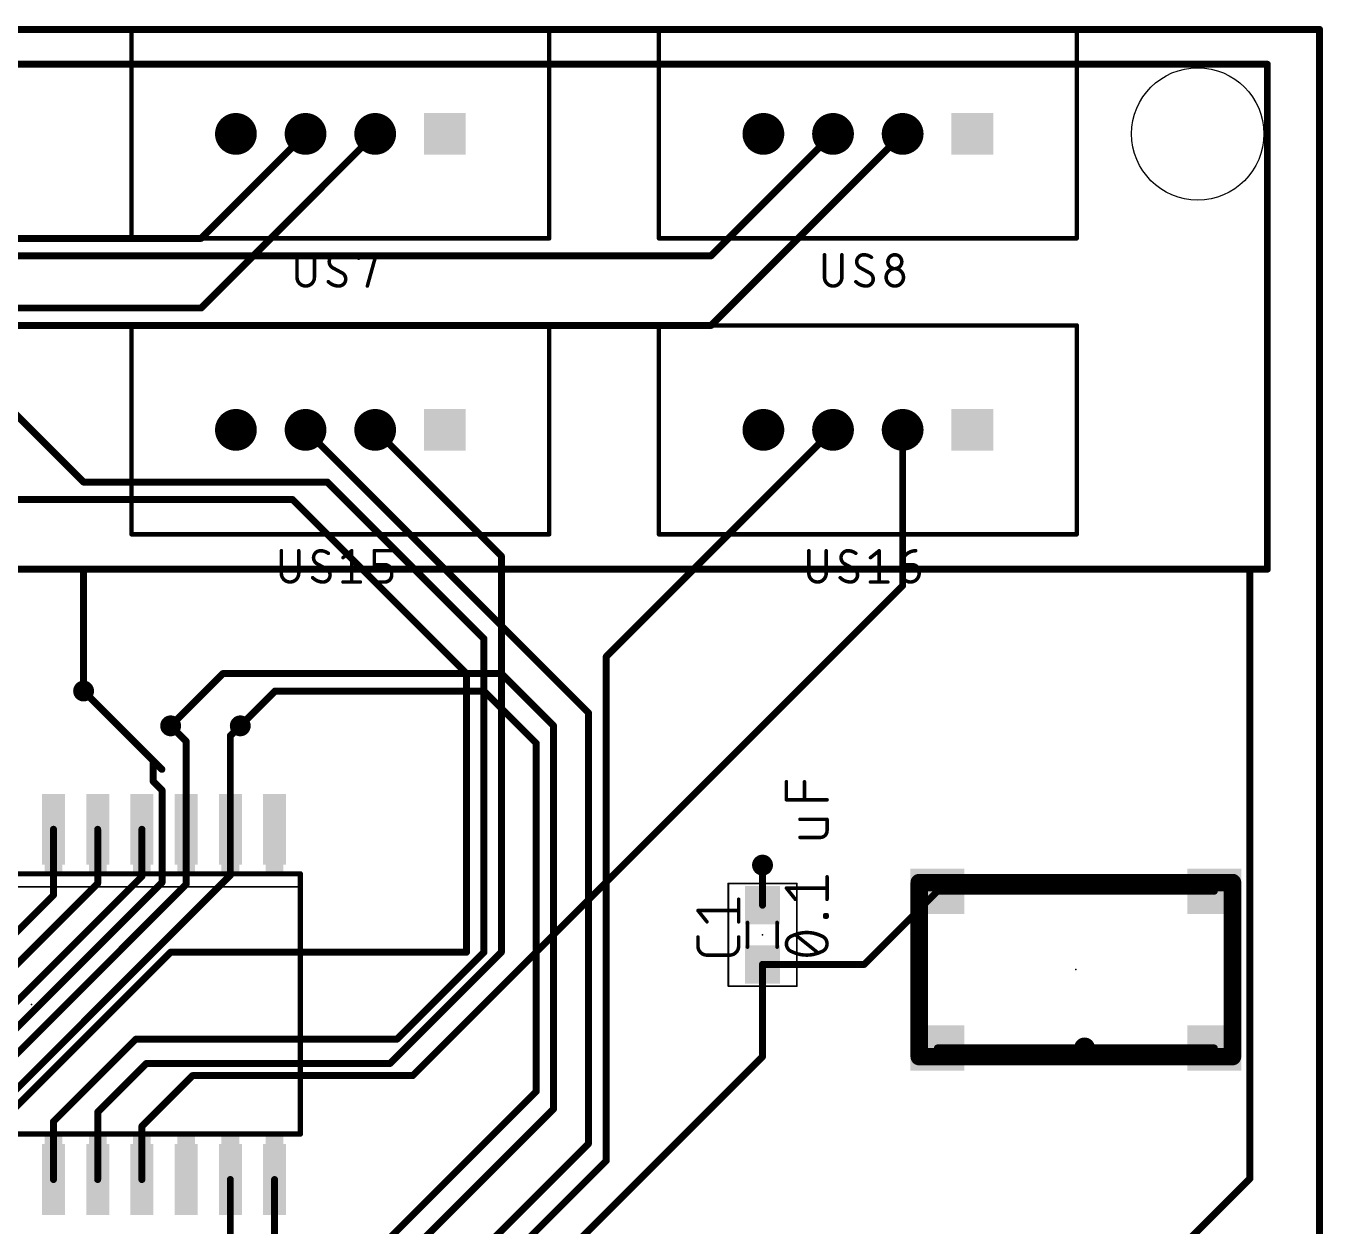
# Model space of a CAD drawing. Extents: x 0 to 132, y 0 to 57.
# Drawn here: x 94.34 to 131.6, y 22.13 to 56.6 of the extents above; entities that cross this region are included whole.
import ezdxf

# ---------------------------------------------------------------- set-up
doc = ezdxf.new("R2010")
doc.units = 0
for name, color, linetype in [('1', 22, 'CONTINUOUS'), ('16', 175, 'CONTINUOUS'), ('17', 82, 'CONTINUOUS'), ('18', 82, 'CONTINUOUS'), ('20', 30, 'CONTINUOUS'), ('21', 253, 'CONTINUOUS'), ('22', 253, 'CONTINUOUS'), ('23', 7, 'CONTINUOUS'), ('24', 7, 'CONTINUOUS'), ('25', 253, 'CONTINUOUS'), ('27', 253, 'CONTINUOUS'), ('39', 22, 'CONTINUOUS'), ('51', 253, 'CONTINUOUS'), ('52', 253, 'CONTINUOUS')]:
    doc.layers.add(name, color=color, linetype=linetype)

# ---------------------------------------------------------------- blocks, each defined once
blk = doc.blocks.new('RECT')
blk.add_solid([(-0.5, -0.5), (0.5, -0.5), (-0.5, 0.5), (0.5, 0.5)])
blk = doc.blocks.new('SQUAREP')
blk.add_solid([(-0.5, -0.5), (0.5, -0.5), (-0.5, 0.5), (0.5, 0.5)])
blk = doc.blocks.new('ROUNDP')
at = {"const_width": 0.5}
blk.add_lwpolyline([(0, -0.25, 1), (0, 0.25, 1), (0, -0.25)], format="xyb", dxfattribs=at)
blk = doc.blocks.new('ROUNDV')
at = {"const_width": 0.5}
blk.add_lwpolyline([(0, -0.25, 1), (0, 0.25, 1), (0, -0.25)], format="xyb", dxfattribs=at)

msp = doc.modelspace()

# ---------------------------------------------------------------- linework, layer by layer
at = {"layer": '1', "const_width": 0.2}
for points in [[(130, 55.5), (1, 55.5)], [(130, 41), (130, 55.5)], [(102.375, 53.5), (99.375, 50.5)], [(117.525, 53.5), (114.025, 50)], [(99.375, 50.5), (70.5, 50.5)], [(114.025, 50), (70.5, 50)], [(102.375, 45), (110.5, 36.875)], [(111.0125, 38.4875), (117.525, 45)], [(1, 41), (130, 41)], [(96, 37.5), (96, 41)], [(129.5, 23.5), (129.5, 41)], [(111.0125, 24.0125), (111.0125, 38.4875)], [(98.5, 36.5), (100, 38)], [(100, 38), (108, 38)], [(108, 38), (109.5, 36.5)], [(100.5, 36.5), (101.5, 37.5)], [(101.5, 37.5), (107.5, 37.5)], [(107.5, 37.5), (109, 36)], [(110.5, 36.875), (110.5, 24.5)], [(109.5, 36.5), (109.5, 25.5)], [(109, 36), (109, 26)], [(115.5, 31.35), (115.5, 32.5)], [(118.425, 29.65), (120.525, 31.75)], [(128.475, 31.75), (120.525, 31.75)], [(115.5, 29.65), (118.425, 29.65)], [(115.5, 29.65), (115.5, 27)], [(124.75, 27.25), (120.525, 27.25)], [(128.475, 27.25), (124.75, 27.25)], [(115.5, 27), (90, 1.5)], [(109, 26), (104, 21)], [(109.5, 25.5), (105, 21)], [(110.5, 24.5), (101.5, 15.5)], [(102, 15), (111.0125, 24.0125)], [(123, 17), (129.5, 23.5)]]:
    msp.add_lwpolyline(points, dxfattribs=at)
at = {"layer": '1', "const_width": 0.1}
for points in [[(130.05, 55.5, 1), (129.95, 55.5)], [(130, 55.45, 1), (130, 55.55)], [(102.4104, 53.4646, 1), (102.3396, 53.5354)], [(117.5604, 53.4646, 1), (117.4896, 53.5354)], [(99.3396, 50.5354, 1), (99.4104, 50.4646)], [(99.375, 50.45, 1), (99.375, 50.55)], [(113.9896, 50.0354, 1), (114.0604, 49.9646)], [(114.025, 49.95, 1), (114.025, 50.05)], [(102.4104, 45.0354, 1), (102.3396, 44.9646)], [(117.5604, 44.9646, 1), (117.4896, 45.0354)], [(96.05, 41, 1), (95.95, 41)], [(129.55, 41, 1), (129.45, 41)], [(129.95, 41, 1), (130.05, 41)], [(130, 40.95, 1), (130, 41.05)], [(110.9771, 38.5229, 1), (111.0479, 38.4521)], [(111.0625, 38.4875, 1), (110.9625, 38.4875)], [(100, 38.05, 1), (100, 37.95)], [(100.0354, 37.9646, 1), (99.9646, 38.0354)], [(108.0354, 38.0354, 1), (107.9646, 37.9646)], [(108, 37.95, 1), (108, 38.05)], [(95.95, 37.5, 1), (96.05, 37.5)], [(101.5, 37.55, 1), (101.5, 37.45)], [(101.5354, 37.4646, 1), (101.4646, 37.5354)], [(107.5354, 37.5354, 1), (107.4646, 37.4646)], [(107.5, 37.45, 1), (107.5, 37.55)], [(110.55, 36.875, 1), (110.45, 36.875)], [(110.4646, 36.8396, 1), (110.5354, 36.9104)], [(98.4646, 36.5354, 1), (98.5354, 36.4646)], [(100.4646, 36.5354, 1), (100.5354, 36.4646)], [(109.55, 36.5, 1), (109.45, 36.5)], [(109.4646, 36.4646, 1), (109.5354, 36.5354)], [(109.05, 36, 1), (108.95, 36)], [(108.9646, 35.9646, 1), (109.0354, 36.0354)], [(115.55, 32.5, 1), (115.45, 32.5)], [(120.525, 31.8, 1), (120.525, 31.7)], [(120.5604, 31.7146, 1), (120.4896, 31.7854)], [(128.475, 31.7, 1), (128.475, 31.8)], [(115.45, 31.35, 1), (115.55, 31.35)], [(115.5, 29.7, 1), (115.5, 29.6)], [(115.55, 29.65, 1), (115.45, 29.65)], [(118.3896, 29.6854, 1), (118.4604, 29.6146)], [(118.425, 29.6, 1), (118.425, 29.7)], [(120.525, 27.3, 1), (120.525, 27.2)], [(124.75, 27.3, 1), (124.75, 27.2)], [(124.75, 27.2, 1), (124.75, 27.3)], [(128.475, 27.2, 1), (128.475, 27.3)], [(115.45, 27, 1), (115.55, 27)], [(115.5354, 26.9646, 1), (115.4646, 27.0354)], [(109.0354, 25.9646, 1), (108.9646, 26.0354)], [(108.95, 26, 1), (109.05, 26)], [(109.45, 25.5, 1), (109.55, 25.5)], [(109.5354, 25.4646, 1), (109.4646, 25.5354)], [(110.5354, 24.4646, 1), (110.4646, 24.5354)], [(110.45, 24.5, 1), (110.55, 24.5)], [(110.9625, 24.0125, 1), (111.0625, 24.0125)], [(111.0479, 23.9771, 1), (110.9771, 24.0479)], [(129.45, 23.5, 1), (129.55, 23.5)], [(129.5354, 23.4646, 1), (129.4646, 23.5354)]]:
    msp.add_lwpolyline(points, format="xyb", dxfattribs=at)
at = {"layer": '16', "const_width": 0.2}
for points in [[(131.5, 56.5), (0, 56.5)], [(131.5, 0), (131.5, 56.5)], [(104.375, 53.5), (99.375, 48.5)], [(114.025, 48), (119.525, 53.5)], [(99.375, 48.5), (70.5, 48.5)], [(70.6096, 48), (114.025, 48)], [(96, 43.5), (93, 46.5)], [(104.375, 45), (108, 41.375)], [(119.525, 40.525), (119.525, 45)], [(103, 43.5), (96, 43.5)], [(107.5, 39), (103, 43.5)], [(76.075, 43), (102, 43)], [(102, 43), (107, 38)], [(108, 41.375), (108, 30)], [(105.4548, 26.4548), (119.525, 40.525)], [(107.5, 30), (107.5, 39)], [(107, 38), (107, 30)], [(98, 35.5), (96, 37.5)], [(98.945, 36.055), (98.5, 36.5)], [(100.215, 36.215), (100.5, 36.5)], [(98.945, 33.5292), (98.945, 36.055)], [(100.215, 33.5292), (100.215, 36.215)], [(98.2486, 35.2514), (98, 35.5)], [(98, 35.5), (98, 34.904)], [(98, 34.904), (98.2552, 34.6488)], [(98.2552, 32.0052), (98.2552, 34.6488)], [(95.135, 31.635), (95.135, 33.5292)], [(96.405, 31.9739), (96.405, 33.5292)], [(97.675, 33.5292), (97.675, 32.175)], [(98.945, 33.5292), (98.945, 31.945)], [(100.215, 32.21), (100.215, 33.5292)], [(98.945, 31.945), (92.5, 25.5)], [(92.9311, 28.5), (96.405, 31.9739)], [(97.675, 32.175), (93.5, 28)], [(93.505, 25.5), (100.215, 32.21)], [(93.75, 27.5), (98.2552, 32.0052)], [(92.65, 29.15), (95.135, 31.635)], [(98.5, 30), (93.865, 25.365)], [(107, 30), (98.5, 30)], [(104.8048, 26.8048), (108, 30)], [(105, 27.5), (107.5, 30)], [(95.135, 25.135), (97.5, 27.5)], [(97.5, 27.5), (105, 27.5)], [(96.405, 25.405), (97.8048, 26.8048)], [(97.8048, 26.8048), (104.8048, 26.8048)], [(97.675, 25), (99.1298, 26.4548)], [(99.1298, 26.4548), (105.4548, 26.4548)], [(96.405, 23.4708), (96.405, 25.405)], [(95.135, 23.4708), (95.135, 25.135)], [(97.675, 23.4708), (97.675, 25)], [(100.215, 23.4708), (100.215, 21.715)], [(101.485, 23.4708), (101.485, 21.515)]]:
    msp.add_lwpolyline(points, dxfattribs=at)
at = {"layer": '16', "const_width": 0.1}
for points in [[(131.55, 56.5, 1), (131.45, 56.5)], [(131.5, 56.45, 1), (131.5, 56.55)], [(104.4104, 53.4646, 1), (104.3396, 53.5354)], [(119.5604, 53.4646, 1), (119.4896, 53.5354)], [(99.3396, 48.5354, 1), (99.4104, 48.4646)], [(99.375, 48.45, 1), (99.375, 48.55)], [(113.9896, 48.0354, 1), (114.0604, 47.9646)], [(114.025, 47.95, 1), (114.025, 48.05)], [(104.4104, 45.0354, 1), (104.3396, 44.9646)], [(119.575, 45, 1), (119.475, 45)], [(96, 43.55, 1), (96, 43.45)], [(103.0354, 43.5354, 1), (102.9646, 43.4646)], [(103, 43.45, 1), (103, 43.55)], [(95.9646, 43.4646, 1), (96.0354, 43.5354)], [(102.0354, 43.0354, 1), (101.9646, 42.9646)], [(102, 42.95, 1), (102, 43.05)], [(108.05, 41.375, 1), (107.95, 41.375)], [(107.9646, 41.3396, 1), (108.0354, 41.4104)], [(119.5604, 40.4896, 1), (119.4896, 40.5604)], [(119.475, 40.525, 1), (119.575, 40.525)], [(107.55, 39, 1), (107.45, 39)], [(107.4646, 38.9646, 1), (107.5354, 39.0354)], [(107.05, 38, 1), (106.95, 38)], [(106.9646, 37.9646, 1), (107.0354, 38.0354)], [(96.0354, 37.5354, 1), (95.9646, 37.4646)], [(98.5354, 36.5354, 1), (98.4646, 36.4646)], [(100.5354, 36.4646, 1), (100.4646, 36.5354)], [(98.995, 36.055, 1), (98.895, 36.055)], [(98.9096, 36.0196, 1), (98.9804, 36.0904)], [(100.1796, 36.2504, 1), (100.2504, 36.1796)], [(100.265, 36.215, 1), (100.165, 36.215)], [(98.0354, 35.5354, 1), (97.9646, 35.4646)], [(98.05, 35.5, 1), (97.95, 35.5)], [(97.9646, 35.4646, 1), (98.0354, 35.5354)], [(98.2133, 35.216, 1), (98.284, 35.2867)], [(98.0354, 34.9393, 1), (97.9646, 34.8686)], [(97.95, 34.904, 1), (98.05, 34.904)], [(98.3052, 34.6488, 1), (98.2052, 34.6488)], [(98.2198, 34.6134, 1), (98.2906, 34.6841)], [(95.185, 33.5292, 1), (95.085, 33.5292)], [(96.455, 33.5292, 1), (96.355, 33.5292)], [(97.725, 33.5292, 1), (97.625, 33.5292)], [(98.995, 33.5292, 1), (98.895, 33.5292)], [(98.895, 33.5292, 1), (98.995, 33.5292)], [(100.265, 33.5292, 1), (100.165, 33.5292)], [(100.165, 33.5292, 1), (100.265, 33.5292)], [(96.4404, 31.9386, 1), (96.3696, 32.0093)], [(97.625, 32.175, 1), (97.725, 32.175)], [(97.7104, 32.1396, 1), (97.6396, 32.2104)], [(98.2052, 32.0052, 1), (98.3052, 32.0052)], [(98.2906, 31.9698, 1), (98.2198, 32.0406)], [(98.9804, 31.9096, 1), (98.9096, 31.9804)], [(100.165, 32.21, 1), (100.265, 32.21)], [(100.2504, 32.1746, 1), (100.1796, 32.2453)], [(95.085, 31.635, 1), (95.185, 31.635)], [(95.1704, 31.5996, 1), (95.0996, 31.6704)], [(96.355, 31.9739, 1), (96.455, 31.9739)], [(98.895, 31.945, 1), (98.995, 31.945)], [(98.5, 30.05, 1), (98.5, 29.95)], [(98.5354, 29.9646, 1), (98.4646, 30.0354)], [(106.95, 30, 1), (107.05, 30)], [(107, 29.95, 1), (107, 30.05)], [(107.45, 30, 1), (107.55, 30)], [(107.5354, 29.9646, 1), (107.4646, 30.0354)], [(107.95, 30, 1), (108.05, 30)], [(108.0354, 29.9646, 1), (107.9646, 30.0354)], [(97.5, 27.55, 1), (97.5, 27.45)], [(97.5354, 27.4646, 1), (97.4646, 27.5354)], [(104.9646, 27.5354, 1), (105.0354, 27.4646)], [(105, 27.45, 1), (105, 27.55)], [(97.8048, 26.8548, 1), (97.8048, 26.7548)], [(97.8402, 26.7694, 1), (97.7694, 26.8402)], [(104.7694, 26.8402, 1), (104.8402, 26.7694)], [(104.8048, 26.7548, 1), (104.8048, 26.8548)], [(99.1298, 26.5048, 1), (99.1298, 26.4048)], [(99.1652, 26.4194, 1), (99.0944, 26.4902)], [(105.4194, 26.4902, 1), (105.4902, 26.4194)], [(105.4548, 26.4048, 1), (105.4548, 26.5048)], [(96.3696, 25.4404, 1), (96.4404, 25.3696)], [(96.455, 25.405, 1), (96.355, 25.405)], [(95.0996, 25.1704, 1), (95.1704, 25.0996)], [(95.185, 25.135, 1), (95.085, 25.135)], [(97.6396, 25.0354, 1), (97.7104, 24.9646)], [(97.725, 25, 1), (97.625, 25)], [(95.085, 23.4708, 1), (95.185, 23.4708)], [(96.355, 23.4708, 1), (96.455, 23.4708)], [(97.625, 23.4708, 1), (97.725, 23.4708)], [(100.265, 23.4708, 1), (100.165, 23.4708)], [(101.535, 23.4708, 1), (101.435, 23.4708)]]:
    msp.add_lwpolyline(points, format="xyb", dxfattribs=at)
at = {"layer": '20', "const_width": 0.2}
for points in [[(131.5, 56.5), (0, 56.5)], [(131.5, 0), (131.5, 56.5)]]:
    msp.add_lwpolyline(points, dxfattribs=at)
at = {"layer": '20', "const_width": 0.1}
for points in [[(131.55, 56.5, 1), (131.45, 56.5)], [(131.5, 56.45, 1), (131.5, 56.55)]]:
    msp.add_lwpolyline(points, format="xyb", dxfattribs=at)
at = {"layer": '20'}
msp.add_circle((128, 53.5), 1.9, dxfattribs=at)
at = {"layer": '21'}
for points, const_width in [([(97.4068, 56.5, 1), (97.3432, 56.5)], 0.0635), ([(97.375, 56.5318, 1), (97.375, 56.4682)], 0.0635), ([(109.4068, 56.5, 1), (109.3432, 56.5)], 0.0635), ([(109.375, 56.4682, 1), (109.375, 56.5318)], 0.0635), ([(112.525, 56.5318, 1), (112.525, 56.4682)], 0.0635), ([(112.5568, 56.5, 1), (112.4933, 56.5)], 0.0635), ([(124.5568, 56.5, 1), (124.4933, 56.5)], 0.0635), ([(124.525, 56.4682, 1), (124.525, 56.5318)], 0.0635), ([(97.375, 50.5318, 1), (97.375, 50.4682)], 0.0635), ([(97.3432, 50.5, 1), (97.4068, 50.5)], 0.0635), ([(109.3432, 50.5, 1), (109.4068, 50.5)], 0.0635), ([(109.375, 50.4682, 1), (109.375, 50.5318)], 0.0635), ([(112.525, 50.5318, 1), (112.525, 50.4682)], 0.0635), ([(112.4933, 50.5, 1), (112.5568, 50.5)], 0.0635), ([(124.4933, 50.5, 1), (124.5568, 50.5)], 0.0635), ([(124.525, 50.4682, 1), (124.525, 50.5318)], 0.0635), ([(97.4068, 48, 1), (97.3432, 48)], 0.0635), ([(97.375, 48.0318, 1), (97.375, 47.9682)], 0.0635), ([(109.4068, 48, 1), (109.3432, 48)], 0.0635), ([(109.375, 47.9682, 1), (109.375, 48.0318)], 0.0635), ([(112.525, 48.0318, 1), (112.525, 47.9682)], 0.0635), ([(112.5568, 48, 1), (112.4933, 48)], 0.0635), ([(124.5568, 48, 1), (124.4933, 48)], 0.0635), ([(124.525, 47.9682, 1), (124.525, 48.0318)], 0.0635), ([(97.375, 42.0318, 1), (97.375, 41.9682)], 0.0635), ([(97.3432, 42, 1), (97.4068, 42)], 0.0635), ([(109.3432, 42, 1), (109.4068, 42)], 0.0635), ([(109.375, 41.9682, 1), (109.375, 42.0318)], 0.0635), ([(112.525, 42.0318, 1), (112.525, 41.9682)], 0.0635), ([(112.4933, 42, 1), (112.5568, 42)], 0.0635), ([(124.4933, 42, 1), (124.5568, 42)], 0.0635), ([(124.525, 41.9682, 1), (124.525, 42.0318)], 0.0635), ([(120, 32.125, 1), (120, 31.875)], 0.25), ([(120.125, 32, 1), (119.875, 32)], 0.25), ([(129.125, 32, 1), (128.875, 32)], 0.25), ([(129, 31.875, 1), (129, 32.125)], 0.25), ([(120, 27.125, 1), (120, 26.875)], 0.25), ([(129, 26.875, 1), (129, 27.125)], 0.25), ([(119.875, 27, 1), (120.125, 27)], 0.25), ([(128.875, 27, 1), (129.125, 27)], 0.25)]:
    msp.add_lwpolyline(points, format="xyb", dxfattribs=dict(at, const_width=const_width))
for points, const_width in [([(109.375, 56.5), (97.375, 56.5)], 0.127), ([(97.375, 56.5), (97.375, 50.5)], 0.127), ([(109.375, 50.5), (109.375, 56.5)], 0.127), ([(124.525, 56.5), (112.525, 56.5)], 0.127), ([(112.525, 56.5), (112.525, 50.5)], 0.127), ([(124.525, 50.5), (124.525, 56.5)], 0.127), ([(97.375, 50.5), (109.375, 50.5)], 0.127), ([(112.525, 50.5), (124.525, 50.5)], 0.127), ([(109.375, 48), (97.375, 48)], 0.127), ([(97.375, 48), (97.375, 42)], 0.127), ([(109.375, 42), (109.375, 48)], 0.127), ([(124.525, 48), (112.525, 48)], 0.127), ([(112.525, 48), (112.525, 42)], 0.127), ([(124.525, 42), (124.525, 48)], 0.127), ([(97.375, 42), (109.375, 42)], 0.127), ([(112.525, 42), (124.525, 42)], 0.127), ([(120, 32), (129, 32)], 0.5), ([(120, 27), (120, 32)], 0.5), ([(129, 32), (129, 27)], 0.5), ([(129, 27), (120, 27)], 0.5)]:
    msp.add_lwpolyline(points, dxfattribs=dict(at, const_width=const_width))
at = {"layer": '22'}
for points, const_width in [([(86.775, 32.25), (102.225, 32.25)], 0.1524), ([(102.225, 32.25), (102.225, 24.775)], 0.1524), ([(86.753, 31.8782), (102.247, 31.8782)], 0.0508), ([(102.225, 24.775), (86.775, 24.775)], 0.1524)]:
    msp.add_lwpolyline(points, dxfattribs=dict(at, const_width=const_width))
for points, const_width in [([(102.2631, 32.25, 1), (102.1869, 32.25)], 0.0762), ([(102.225, 32.2119, 1), (102.225, 32.2881)], 0.0762), ([(102.247, 31.8655, 1), (102.247, 31.8909)], 0.0254), ([(102.1869, 24.775, 1), (102.2631, 24.775)], 0.0762), ([(102.225, 24.7369, 1), (102.225, 24.8131)], 0.0762)]:
    msp.add_lwpolyline(points, format="xyb", dxfattribs=dict(at, const_width=const_width))
at = {"layer": '23'}
for p in [(104.375, 53.5), (119.525, 53.5), (104.375, 45), (119.525, 45), (115.5, 30.5), (124.5, 29.5)]:
    msp.add_point(p, dxfattribs=at)
at = {"layer": '24'}
msp.add_point((94.5, 28.5), dxfattribs=at)
at = {"layer": '25', "const_width": 0.1016}
for points in [[(102.1304, 50.0292), (102.1304, 49.3804)], [(102.6296, 49.3804), (102.6296, 50.0292)], [(103.9004, 49.9294), (103.9004, 50.0292)], [(103.9004, 50.0292), (104.3996, 50.0292)], [(104.3996, 50.0292), (104.15, 49.1308)], [(117.2804, 50.0292), (117.2804, 49.3804)], [(117.7796, 49.3804), (117.7796, 50.0292)], [(103.4297, 49.5051), (103.1552, 49.6549)], [(118.5797, 49.5051), (118.3052, 49.6549)], [(101.6805, 41.5292), (101.6805, 40.8804)], [(102.1796, 40.8804), (102.1796, 41.5292)], [(103.4504, 41.3296), (103.7, 41.5292)], [(103.7, 41.5292), (103.7, 40.6308)], [(104.3504, 41.1299), (104.3504, 41.5292)], [(104.3504, 41.5292), (104.8496, 41.5292)], [(116.8304, 41.5292), (116.8304, 40.8804)], [(117.3296, 40.8804), (117.3296, 41.5292)], [(118.6004, 41.3296), (118.85, 41.5292)], [(118.85, 41.5292), (118.85, 40.6308)], [(102.9797, 41.0051), (102.7052, 41.1549)], [(104.6499, 41.1299), (104.3504, 41.1299)], [(118.1297, 41.0051), (117.8552, 41.1549)], [(119.5004, 41.1299), (119.7999, 41.1299)], [(119.5004, 40.8804), (119.5004, 41.1299)], [(103.4504, 40.6308), (103.9496, 40.6308)], [(104.3504, 40.6308), (104.6499, 40.6308)], [(104.8496, 40.8304), (104.8496, 40.9303)], [(118.6004, 40.6308), (119.0996, 40.6308)], [(119.9995, 40.9303), (119.9995, 40.8804)], [(114.8142, 30.8716), (114.8142, 31.5207)], [(113.9054, 30.8716), (113.6458, 31.1962)], [(113.6458, 31.1962), (114.8142, 31.1962)], [(113.6458, 30.1754), (113.6458, 30.4351)], [(114.8142, 30.4351), (114.8142, 30.1754)], [(114.5546, 29.9158), (113.9054, 29.9158)]]:
    msp.add_lwpolyline(points, dxfattribs=at)
at = {"layer": '25'}
for points, const_width in [([(102.1558, 50.0292, 1), (102.105, 50.0292)], 0.0508), ([(102.655, 50.0292, 1), (102.6042, 50.0292)], 0.0508), ([(103.255, 50.0292, 0.4142), (103.0554, 49.8296)], 0.1016), ([(103.4796, 49.9543, 0.1623), (103.255, 50.0292)], 0.1016), ([(103.255, 50.0546, 1), (103.255, 50.0038)], 0.0508), ([(103.255, 50.0038, 1), (103.255, 50.0546)], 0.0508), ([(103.4644, 49.934, 1), (103.4949, 49.9747)], 0.0508), ([(103.9258, 50.0292, 1), (103.875, 50.0292)], 0.0508), ([(103.9004, 50.0546, 1), (103.9004, 50.0038)], 0.0508), ([(103.875, 49.9294, 1), (103.9258, 49.9294)], 0.0508), ([(104.424, 50.0224, 1), (104.3751, 50.036)], 0.0508), ([(104.3996, 50.0038, 1), (104.3996, 50.0546)], 0.0508), ([(117.3058, 50.0292, 1), (117.255, 50.0292)], 0.0508), ([(117.805, 50.0292, 1), (117.7542, 50.0292)], 0.0508), ([(118.405, 50.0292, 0.4142), (118.2054, 49.8296)], 0.1016), ([(118.6296, 49.9543, 0.1623), (118.405, 50.0292)], 0.1016), ([(118.405, 50.0546, 1), (118.405, 50.0038)], 0.0508), ([(118.405, 50.0038, 1), (118.405, 50.0546)], 0.0508), ([(118.6144, 49.934, 1), (118.6449, 49.9747)], 0.0508), ([(119.4996, 49.8296, 1), (119.1004, 49.8296)], 0.1016), ([(103.0554, 49.8296, 0.2656), (103.1552, 49.6549)], 0.1016), ([(103.0808, 49.8296, 1), (103.03, 49.8296)], 0.0508), ([(103.03, 49.8296, 1), (103.0808, 49.8296)], 0.0508), ([(103.1674, 49.6772, 1), (103.1431, 49.6326)], 0.0508), ([(103.1423, 49.633, 1), (103.1681, 49.6767)], 0.0508), ([(103.5296, 49.3304, 0.2656), (103.4297, 49.5051)], 0.1016), ([(103.4426, 49.527, 1), (103.4168, 49.4832)], 0.0508), ([(103.4176, 49.4828, 1), (103.4419, 49.5274)], 0.0508), ([(118.2054, 49.8296, 0.2656), (118.3052, 49.6549)], 0.1016), ([(118.2308, 49.8296, 1), (118.18, 49.8296)], 0.0508), ([(118.18, 49.8296, 1), (118.2308, 49.8296)], 0.0508), ([(118.3174, 49.6772, 1), (118.2931, 49.6326)], 0.0508), ([(118.2923, 49.633, 1), (118.3181, 49.6767)], 0.0508), ([(118.6796, 49.3304, 0.2656), (118.5797, 49.5051)], 0.1016), ([(118.5926, 49.527, 1), (118.5668, 49.4832)], 0.0508), ([(118.5676, 49.4828, 1), (118.5919, 49.5274)], 0.0508), ([(119.5495, 49.3804, 1), (119.0504, 49.3804)], 0.1016), ([(119.1003, 49.8296, 1), (119.4996, 49.8296)], 0.1016), ([(119.1257, 49.8296, 1), (119.0749, 49.8296)], 0.0508), ([(119.075, 49.8296, 1), (119.1258, 49.8296)], 0.0508), ([(119.525, 49.8296, 1), (119.4742, 49.8296)], 0.0508), ([(119.4742, 49.8296, 1), (119.525, 49.8296)], 0.0508), ([(102.1304, 49.3804, 1), (102.6296, 49.3804)], 0.1016), ([(102.1558, 49.3804, 1), (102.105, 49.3804)], 0.0508), ([(102.105, 49.3804, 1), (102.1558, 49.3804)], 0.0508), ([(102.655, 49.3804, 1), (102.6042, 49.3804)], 0.0508), ([(102.6042, 49.3804, 1), (102.655, 49.3804)], 0.0508), ([(103.0304, 49.2556, 0.2), (103.3299, 49.1308)], 0.1016), ([(103.0485, 49.2735, 1), (103.0124, 49.2377)], 0.0508), ([(103.3299, 49.1308, 0.4142), (103.5296, 49.3304)], 0.1016), ([(103.3299, 49.1562, 1), (103.3299, 49.1054)], 0.0508), ([(103.3299, 49.1054, 1), (103.3299, 49.1562)], 0.0508), ([(103.555, 49.3304, 1), (103.5042, 49.3304)], 0.0508), ([(103.5042, 49.3304, 1), (103.555, 49.3304)], 0.0508), ([(117.2804, 49.3804, 1), (117.7796, 49.3804)], 0.1016), ([(117.3058, 49.3804, 1), (117.255, 49.3804)], 0.0508), ([(117.255, 49.3804, 1), (117.3058, 49.3804)], 0.0508), ([(117.805, 49.3804, 1), (117.7542, 49.3804)], 0.0508), ([(117.7542, 49.3804, 1), (117.805, 49.3804)], 0.0508), ([(118.1804, 49.2556, 0.2), (118.4799, 49.1308)], 0.1016), ([(118.1985, 49.2735, 1), (118.1624, 49.2377)], 0.0508), ([(118.4799, 49.1308, 0.4142), (118.6796, 49.3304)], 0.1016), ([(118.4799, 49.1562, 1), (118.4799, 49.1054)], 0.0508), ([(118.4799, 49.1054, 1), (118.4799, 49.1562)], 0.0508), ([(118.705, 49.3304, 1), (118.6542, 49.3304)], 0.0508), ([(118.6542, 49.3304, 1), (118.705, 49.3304)], 0.0508), ([(119.0504, 49.3804, 1), (119.5496, 49.3804)], 0.1016), ([(119.0758, 49.3804, 1), (119.025, 49.3804)], 0.0508), ([(119.025, 49.3804, 1), (119.0758, 49.3804)], 0.0508), ([(119.5241, 49.3804, 1), (119.5749, 49.3804)], 0.0508), ([(119.575, 49.3804, 1), (119.5242, 49.3804)], 0.0508), ([(104.1255, 49.1376, 1), (104.1745, 49.124)], 0.0508), ([(101.7059, 41.5292, 1), (101.6551, 41.5292)], 0.0508), ([(102.205, 41.5292, 1), (102.1542, 41.5292)], 0.0508), ([(102.805, 41.5292, 0.4142), (102.6054, 41.3296)], 0.1016), ([(102.6054, 41.3296, 0.2656), (102.7052, 41.1549)], 0.1016), ([(102.6308, 41.3296, 1), (102.58, 41.3296)], 0.0508), ([(102.58, 41.3296, 1), (102.6308, 41.3296)], 0.0508), ([(103.0296, 41.4543, 0.1623), (102.805, 41.5292)], 0.1016), ([(102.805, 41.5546, 1), (102.805, 41.5038)], 0.0508), ([(102.805, 41.5038, 1), (102.805, 41.5546)], 0.0508), ([(103.0144, 41.434, 1), (103.0449, 41.4747)], 0.0508), ([(103.4346, 41.3494, 1), (103.4663, 41.3097)], 0.0508), ([(103.7254, 41.5292, 1), (103.6746, 41.5292)], 0.0508), ([(103.7159, 41.5094, 1), (103.6841, 41.549)], 0.0508), ([(104.3758, 41.5292, 1), (104.325, 41.5292)], 0.0508), ([(104.3504, 41.5546, 1), (104.3504, 41.5038)], 0.0508), ([(104.8496, 41.5038, 1), (104.8496, 41.5546)], 0.0508), ([(116.8559, 41.5292, 1), (116.805, 41.5292)], 0.0508), ([(117.355, 41.5292, 1), (117.3042, 41.5292)], 0.0508), ([(117.955, 41.5292, 0.4142), (117.7554, 41.3296)], 0.1016), ([(117.7554, 41.3296, 0.2656), (117.8552, 41.1549)], 0.1016), ([(117.7808, 41.3296, 1), (117.73, 41.3296)], 0.0508), ([(117.73, 41.3296, 1), (117.7808, 41.3296)], 0.0508), ([(118.1796, 41.4543, 0.1623), (117.955, 41.5292)], 0.1016), ([(117.955, 41.5546, 1), (117.955, 41.5038)], 0.0508), ([(117.955, 41.5038, 1), (117.955, 41.5546)], 0.0508), ([(118.1644, 41.434, 1), (118.1949, 41.4747)], 0.0508), ([(118.5846, 41.3494, 1), (118.6163, 41.3097)], 0.0508), ([(118.8754, 41.5292, 1), (118.8246, 41.5292)], 0.0508), ([(118.8659, 41.5094, 1), (118.8341, 41.549)], 0.0508), ([(119.8997, 41.5292, 0.4142), (119.5004, 41.1299)], 0.1016), ([(119.8997, 41.5038, 1), (119.8997, 41.5546)], 0.0508), ([(102.7174, 41.1772, 1), (102.6931, 41.1326)], 0.0508), ([(102.6923, 41.133, 1), (102.7181, 41.1767)], 0.0508), ([(103.0796, 40.8304, 0.2656), (102.9797, 41.0051)], 0.1016), ([(102.9926, 41.027, 1), (102.9668, 40.9832)], 0.0508), ([(102.9676, 40.9828, 1), (102.9919, 41.0274)], 0.0508), ([(104.3504, 41.1553, 1), (104.3504, 41.1045)], 0.0508), ([(104.325, 41.1299, 1), (104.3758, 41.1299)], 0.0508), ([(104.8496, 40.9303, 0.4142), (104.6499, 41.1299)], 0.1016), ([(104.6499, 41.1553, 1), (104.6499, 41.1045)], 0.0508), ([(104.6499, 41.1045, 1), (104.6499, 41.1553)], 0.0508), ([(117.8674, 41.1772, 1), (117.8431, 41.1326)], 0.0508), ([(117.8423, 41.133, 1), (117.8681, 41.1767)], 0.0508), ([(118.2296, 40.8304, 0.2656), (118.1297, 41.0051)], 0.1016), ([(118.1426, 41.027, 1), (118.1168, 40.9832)], 0.0508), ([(118.1176, 40.9828, 1), (118.1419, 41.0274)], 0.0508), ([(119.5004, 41.1553, 1), (119.5004, 41.1045)], 0.0508), ([(119.5258, 41.1299, 1), (119.475, 41.1299)], 0.0508), ([(119.475, 41.1299, 1), (119.5258, 41.1299)], 0.0508), ([(119.9995, 40.9303, 0.4142), (119.7999, 41.1299)], 0.1016), ([(119.7999, 41.1553, 1), (119.7999, 41.1045)], 0.0508), ([(119.7999, 41.1045, 1), (119.7999, 41.1553)], 0.0508), ([(101.6805, 40.8804, 1), (102.1796, 40.8804)], 0.1016), ([(101.7059, 40.8804, 1), (101.6551, 40.8804)], 0.0508), ([(101.6551, 40.8804, 1), (101.7059, 40.8804)], 0.0508), ([(102.205, 40.8804, 1), (102.1542, 40.8804)], 0.0508), ([(102.1542, 40.8804, 1), (102.205, 40.8804)], 0.0508), ([(102.5804, 40.7556, 0.2), (102.8799, 40.6308)], 0.1016), ([(102.5985, 40.7735, 1), (102.5624, 40.7377)], 0.0508), ([(102.8799, 40.6308, 0.4142), (103.0796, 40.8304)], 0.1016), ([(102.8799, 40.6562, 1), (102.8799, 40.6054)], 0.0508), ([(102.8799, 40.6054, 1), (102.8799, 40.6562)], 0.0508), ([(103.105, 40.8304, 1), (103.0542, 40.8304)], 0.0508), ([(103.0542, 40.8304, 1), (103.105, 40.8304)], 0.0508), ([(103.4504, 40.6562, 1), (103.4504, 40.6054)], 0.0508), ([(103.6746, 40.6308, 1), (103.7254, 40.6308)], 0.0508), ([(103.9496, 40.6054, 1), (103.9496, 40.6562)], 0.0508), ([(104.3504, 40.6562, 1), (104.3504, 40.6054)], 0.0508), ([(104.6499, 40.6308, 0.4142), (104.8496, 40.8304)], 0.1016), ([(104.6499, 40.6562, 1), (104.6499, 40.6054)], 0.0508), ([(104.6499, 40.6054, 1), (104.6499, 40.6562)], 0.0508), ([(104.875, 40.9303, 1), (104.8242, 40.9303)], 0.0508), ([(104.8242, 40.9303, 1), (104.875, 40.9303)], 0.0508), ([(104.875, 40.8304, 1), (104.8242, 40.8304)], 0.0508), ([(104.8242, 40.8304, 1), (104.875, 40.8304)], 0.0508), ([(116.8304, 40.8804, 1), (117.3296, 40.8804)], 0.1016), ([(116.8559, 40.8804, 1), (116.805, 40.8804)], 0.0508), ([(116.805, 40.8804, 1), (116.8559, 40.8804)], 0.0508), ([(117.355, 40.8804, 1), (117.3042, 40.8804)], 0.0508), ([(117.3042, 40.8804, 1), (117.355, 40.8804)], 0.0508), ([(117.7304, 40.7556, 0.2), (118.0299, 40.6308)], 0.1016), ([(117.7485, 40.7735, 1), (117.7124, 40.7377)], 0.0508), ([(118.0299, 40.6308, 0.4142), (118.2296, 40.8304)], 0.1016), ([(118.0299, 40.6562, 1), (118.0299, 40.6054)], 0.0508), ([(118.0299, 40.6054, 1), (118.0299, 40.6562)], 0.0508), ([(118.255, 40.8304, 1), (118.2042, 40.8304)], 0.0508), ([(118.2042, 40.8304, 1), (118.255, 40.8304)], 0.0508), ([(118.6004, 40.6562, 1), (118.6004, 40.6054)], 0.0508), ([(118.8246, 40.6308, 1), (118.8754, 40.6308)], 0.0508), ([(119.0996, 40.6054, 1), (119.0996, 40.6562)], 0.0508), ([(119.5004, 40.8804, 1), (119.9995, 40.8804)], 0.1016), ([(119.5258, 40.8804, 1), (119.475, 40.8804)], 0.0508), ([(119.475, 40.8804, 1), (119.5258, 40.8804)], 0.0508), ([(120.025, 40.9303, 1), (119.9741, 40.9303)], 0.0508), ([(119.9741, 40.9303, 1), (120.025, 40.9303)], 0.0508), ([(120.025, 40.8804, 1), (119.9741, 40.8804)], 0.0508), ([(119.9741, 40.8804, 1), (120.025, 40.8804)], 0.0508), ([(114.8396, 31.5207, 1), (114.7888, 31.5207)], 0.0508), ([(113.6458, 31.2216, 1), (113.6458, 31.1708)], 0.0508), ([(113.6656, 31.212, 1), (113.626, 31.1803)], 0.0508), ([(114.8142, 31.1708, 1), (114.8142, 31.2216)], 0.0508), ([(113.8856, 30.8558, 1), (113.9253, 30.8875)], 0.0508), ([(114.7888, 30.8716, 1), (114.8396, 30.8716)], 0.0508), ([(113.6712, 30.4351, 1), (113.6204, 30.4351)], 0.0508), ([(113.6458, 30.1754, 0.4142), (113.9054, 29.9158)], 0.1016), ([(113.6712, 30.1754, 1), (113.6204, 30.1754)], 0.0508), ([(113.6204, 30.1754, 1), (113.6712, 30.1754)], 0.0508), ([(114.5546, 29.9158, 0.4142), (114.8142, 30.1754)], 0.1016), ([(114.8396, 30.4351, 1), (114.7888, 30.4351)], 0.0508), ([(114.8396, 30.1754, 1), (114.7888, 30.1754)], 0.0508), ([(114.7888, 30.1754, 1), (114.8396, 30.1754)], 0.0508), ([(113.9054, 29.9412, 1), (113.9054, 29.8904)], 0.0508), ([(113.9054, 29.8904, 1), (113.9054, 29.9412)], 0.0508), ([(114.5546, 29.9412, 1), (114.5546, 29.8904)], 0.0508), ([(114.5546, 29.8904, 1), (114.5546, 29.9412)], 0.0508)]:
    msp.add_lwpolyline(points, format="xyb", dxfattribs=dict(at, const_width=const_width))
at = {"layer": '27', "const_width": 0.1016}
for points in [[(116.1858, 34.3758), (116.1858, 34.895)], [(116.7051, 34.3758), (116.7051, 34.895)], [(117.3542, 34.3758), (116.1858, 34.3758)], [(117.3542, 33.8147), (116.5753, 33.8147)], [(117.3542, 33.4901), (117.3542, 33.8147)], [(116.5753, 33.2954), (117.1595, 33.2954)], [(117.3542, 31.516), (117.3542, 32.1651)], [(116.4454, 31.516), (116.1858, 31.8405)], [(116.1858, 31.8405), (117.3542, 31.8405)], [(117.2893, 31.008), (117.2893, 31.0729)], [(117.2893, 31.0729), (117.3542, 31.0729)], [(117.3542, 31.008), (117.2893, 31.008)], [(117.3542, 31.0729), (117.3542, 31.008)], [(117.0946, 29.9807), (116.4454, 30.5)]]:
    msp.add_lwpolyline(points, dxfattribs=at)
at = {"layer": '27'}
for points, const_width in [([(116.2112, 34.895, 1), (116.1604, 34.895)], 0.0508), ([(116.7305, 34.895, 1), (116.6797, 34.895)], 0.0508), ([(116.1858, 34.4012, 1), (116.1858, 34.3504)], 0.0508), ([(116.1604, 34.3758, 1), (116.2112, 34.3758)], 0.0508), ([(116.6797, 34.3758, 1), (116.7305, 34.3758)], 0.0508), ([(117.3542, 34.3504, 1), (117.3542, 34.4012)], 0.0508), ([(116.5753, 33.8401, 1), (116.5753, 33.7893)], 0.0508), ([(117.1595, 33.2954, 0.4142), (117.3542, 33.4901)], 0.1016), ([(117.3796, 33.8147, 1), (117.3288, 33.8147)], 0.0508), ([(117.3796, 33.4901, 1), (117.3288, 33.4901)], 0.0508), ([(117.3542, 33.7893, 1), (117.3542, 33.8401)], 0.0508), ([(116.5753, 33.3208, 1), (116.5753, 33.27)], 0.0508), ([(117.1595, 33.3208, 1), (117.1595, 33.27)], 0.0508), ([(117.1595, 33.27, 1), (117.1595, 33.3208)], 0.0508), ([(117.3288, 33.4901, 1), (117.3796, 33.4901)], 0.0508), ([(117.3796, 32.1651, 1), (117.3288, 32.1651)], 0.0508), ([(116.2056, 31.8564, 1), (116.166, 31.8247)], 0.0508), ([(116.1858, 31.8659, 1), (116.1858, 31.8151)], 0.0508), ([(117.3542, 31.8151, 1), (117.3542, 31.8659)], 0.0508), ([(116.4256, 31.5001, 1), (116.4653, 31.5319)], 0.0508), ([(117.3288, 31.516, 1), (117.3796, 31.516)], 0.0508), ([(117.3147, 31.0729, 1), (117.2639, 31.0729)], 0.0508), ([(117.2893, 31.0983, 1), (117.2893, 31.0475)], 0.0508), ([(117.2893, 31.0334, 1), (117.2893, 30.9826)], 0.0508), ([(117.2639, 31.008, 1), (117.3147, 31.008)], 0.0508), ([(117.3796, 31.0729, 1), (117.3288, 31.0729)], 0.0508), ([(117.3288, 31.008, 1), (117.3796, 31.008)], 0.0508), ([(117.3542, 31.0475, 1), (117.3542, 31.0983)], 0.0508), ([(117.3542, 30.9826, 1), (117.3542, 31.0334)], 0.0508), ([(116.77, 30.5649, 0.1139), (116.3481, 30.4675)], 0.1016), ([(116.4613, 30.5198, 1), (116.4296, 30.4802)], 0.0508), ([(117.1919, 30.4675, 0.1139), (116.77, 30.5649)], 0.1016), ([(116.77, 30.5903, 1), (116.77, 30.5395)], 0.0508), ([(116.77, 30.5395, 1), (116.77, 30.5903)], 0.0508), ([(116.3481, 30.4675, 0.3205), (116.1858, 30.2404)], 0.1016), ([(116.1858, 30.2404, 0.3205), (116.3481, 30.0132)], 0.1016), ([(116.2112, 30.2404, 1), (116.1604, 30.2404)], 0.0508), ([(116.1604, 30.2404, 1), (116.2112, 30.2404)], 0.0508), ([(116.3369, 30.4904, 1), (116.3592, 30.4447)], 0.0508), ([(116.3563, 30.4435, 1), (116.3398, 30.4916)], 0.0508), ([(117.2002, 30.4916, 1), (117.1837, 30.4435)], 0.0508), ([(117.3542, 30.2404, 0.3205), (117.1919, 30.4675)], 0.1016), ([(117.1919, 30.0132, 0.3205), (117.3542, 30.2404)], 0.1016), ([(117.1808, 30.4447, 1), (117.2031, 30.4904)], 0.0508), ([(117.3796, 30.2404, 1), (117.3288, 30.2404)], 0.0508), ([(117.3288, 30.2404, 1), (117.3796, 30.2404)], 0.0508), ([(116.3592, 30.036, 1), (116.3369, 29.9903)], 0.0508), ([(116.3481, 30.0132, 0.1139), (116.77, 29.9158)], 0.1016), ([(116.3398, 29.9891, 1), (116.3563, 30.0372)], 0.0508), ([(116.77, 29.9158, 0.1139), (117.1919, 30.0132)], 0.1016), ([(116.77, 29.9412, 1), (116.77, 29.8904)], 0.0508), ([(116.77, 29.8904, 1), (116.77, 29.9412)], 0.0508), ([(117.0787, 29.9609, 1), (117.1104, 30.0005)], 0.0508), ([(117.1837, 30.0372, 1), (117.2002, 29.9891)], 0.0508), ([(117.2031, 29.9903, 1), (117.1808, 30.036)], 0.0508)]:
    msp.add_lwpolyline(points, format="xyb", dxfattribs=dict(at, const_width=const_width))
at = {"layer": '39', "const_width": 0.0508}
for points in [[(114.517, 29.027), (114.517, 31.973)], [(114.517, 31.973), (116.483, 31.973)], [(116.483, 31.973), (116.483, 29.027)], [(116.483, 29.027), (114.517, 29.027)]]:
    msp.add_lwpolyline(points, dxfattribs=at)
at = {"layer": '39', "const_width": 0.0254}
for points in [[(114.5297, 31.973, 1), (114.5043, 31.973)], [(114.517, 31.9857, 1), (114.517, 31.9603)], [(116.4957, 31.973, 1), (116.4703, 31.973)], [(116.483, 31.9603, 1), (116.483, 31.9857)], [(114.517, 29.0397, 1), (114.517, 29.0143)], [(114.5043, 29.027, 1), (114.5297, 29.027)], [(116.4703, 29.027, 1), (116.4957, 29.027)], [(116.483, 29.0143, 1), (116.483, 29.0397)]]:
    msp.add_lwpolyline(points, format="xyb", dxfattribs=at)
at = {"layer": '51', "const_width": 0.1016}
for points in [[(115.068, 30.144), (115.068, 30.856)], [(115.919, 30.144), (115.919, 30.856)]]:
    msp.add_lwpolyline(points, dxfattribs=at)
at = {"layer": '51', "const_width": 0.0508}
for points in [[(115.0934, 30.856, 1), (115.0426, 30.856)], [(115.9444, 30.856, 1), (115.8936, 30.856)], [(115.0426, 30.144, 1), (115.0934, 30.144)], [(115.8936, 30.144, 1), (115.9444, 30.144)]]:
    msp.add_lwpolyline(points, format="xyb", dxfattribs=at)

# ---------------------------------------------------------------- block references
at = {"layer": '1', "xscale": 1.55, "yscale": 1.3}
for p in [(120.525, 31.75), (128.475, 31.75), (120.525, 27.25), (128.475, 27.25)]:
    msp.add_blockref('RECT', p, dxfattribs=at)
at = {"layer": '1', "xscale": 1.1, "rotation": 90}
for p in [(115.5, 31.35), (115.5, 29.65)]:
    msp.add_blockref('RECT', p, dxfattribs=at)
at = {"layer": '16', "xscale": 0.6604, "yscale": 2.032}
for p in [(95.135, 33.5292), (96.405, 33.5292), (97.675, 33.5292), (98.945, 33.5292), (100.215, 33.5292), (101.485, 33.5292), (95.135, 23.4708), (96.405, 23.4708), (97.675, 23.4708), (98.945, 23.4708), (100.215, 23.4708), (101.485, 23.4708)]:
    msp.add_blockref('RECT', p, dxfattribs=at)
at = {"layer": '17', "xscale": 1.2, "yscale": 1.2}
for name, p in [('ROUNDP', (100.375, 53.5)), ('ROUNDP', (100.375, 53.5)), ('ROUNDP', (102.375, 53.5)), ('ROUNDP', (102.375, 53.5)), ('ROUNDP', (104.375, 53.5)), ('ROUNDP', (104.375, 53.5)), ('SQUAREP', (106.375, 53.5)), ('SQUAREP', (106.375, 53.5)), ('ROUNDP', (115.525, 53.5)), ('ROUNDP', (115.525, 53.5)), ('ROUNDP', (117.525, 53.5)), ('ROUNDP', (117.525, 53.5)), ('ROUNDP', (119.525, 53.5)), ('ROUNDP', (119.525, 53.5)), ('SQUAREP', (121.525, 53.5)), ('SQUAREP', (121.525, 53.5)), ('ROUNDP', (100.375, 45)), ('ROUNDP', (100.375, 45)), ('ROUNDP', (102.375, 45)), ('ROUNDP', (102.375, 45)), ('ROUNDP', (104.375, 45)), ('ROUNDP', (104.375, 45)), ('SQUAREP', (106.375, 45)), ('SQUAREP', (106.375, 45)), ('ROUNDP', (115.525, 45)), ('ROUNDP', (115.525, 45)), ('ROUNDP', (117.525, 45)), ('ROUNDP', (117.525, 45)), ('ROUNDP', (119.525, 45)), ('ROUNDP', (119.525, 45)), ('SQUAREP', (121.525, 45)), ('SQUAREP', (121.525, 45))]:
    msp.add_blockref(name, p, dxfattribs=at)
at = {"layer": '18', "xscale": 0.6, "yscale": 0.6}
for p in [(96, 37.5), (96, 37.5), (98.5, 36.5), (98.5, 36.5), (100.5, 36.5), (100.5, 36.5), (115.5, 32.5), (115.5, 32.5), (124.75, 27.25), (124.75, 27.25)]:
    msp.add_blockref('ROUNDV', p, dxfattribs=at)
at = {"layer": '22', "xscale": 0.508, "yscale": 0.127}
for p in [(95.135, 32.2973), (96.405, 32.2973), (97.675, 32.2973), (98.945, 32.2973), (100.215, 32.2973), (101.485, 32.2973), (95.135, 24.7027), (96.405, 24.7027), (97.675, 24.7027), (98.945, 24.7027), (100.215, 24.7027), (101.485, 24.7027)]:
    msp.add_blockref('RECT', p, dxfattribs=at)
at = {"layer": '51', "xscale": 0.5001, "yscale": 0.95, "rotation": 90}
for p in [(115.4949, 31.0803), (115.4949, 29.9119)]:
    msp.add_blockref('RECT', p, dxfattribs=at)
at = {"layer": '52', "xscale": 0.508, "yscale": 1.4732}
for p in [(95.135, 33.0974), (96.405, 33.0974), (97.675, 33.0974), (98.945, 33.0974), (100.215, 33.0974), (101.485, 33.0974), (95.135, 23.9026), (96.405, 23.9026), (97.675, 23.9026), (98.945, 23.9026), (100.215, 23.9026), (101.485, 23.9026)]:
    msp.add_blockref('RECT', p, dxfattribs=at)

doc.saveas('drawing.dxf')
